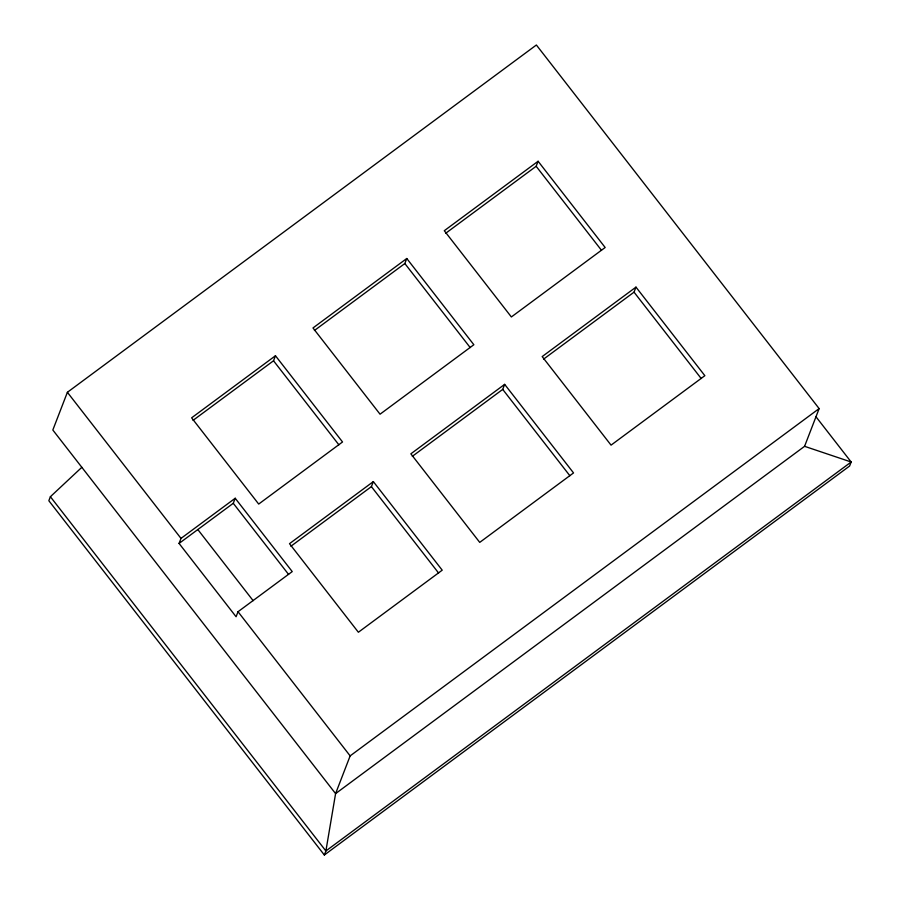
<?xml version="1.0" encoding="UTF-8"?>
<svg xmlns="http://www.w3.org/2000/svg" width="900" height="900" viewBox="0 0 900 900"><rect width="100%" height="100%" fill="white"/><g stroke="black" fill="none" stroke-linecap="round" stroke-linejoin="round"><path stroke-width="1.35" d="M819.135 408.589L350.145 755.887L335.588 793.62L804.577 446.321L819.135 408.589L536.377 45L67.388 392.299L52.83 430.02L335.588 793.62L325.89 850.972L324.338 855L48.836 500.726L50.389 496.71L81.832 467.314M179.066 543.431L181.001 538.403L235.204 498.262L292.23 571.59L238.028 611.719L236.081 616.748L179.066 543.431L233.269 503.291L235.204 498.262M193.039 420.368L273.521 360.776L275.468 355.748L342.529 441.979L258.694 504.067L191.632 417.825L275.468 355.748M314.426 330.48L404.843 263.531L406.777 258.502L473.85 344.734L380.048 414.202L312.986 327.96L406.777 258.502M290.914 546.233L371.396 486.63L373.343 481.601L442.215 570.173L358.38 632.25L289.507 543.679L373.343 481.601M445.748 233.235L536.153 166.286L538.099 161.257L605.16 247.5L511.369 316.957L444.296 230.715L538.099 161.257M412.312 456.345L502.718 389.396L504.664 384.356L573.536 472.928L479.734 542.385L410.861 453.825L504.664 384.356M543.623 359.1L634.039 292.151L635.974 287.123L704.857 375.683L611.055 445.14L542.183 356.58L635.974 287.123M324.338 855L849.611 466.031L851.164 462.004L815.861 416.61M804.577 446.321L851.164 462.004L325.89 850.972L50.389 496.71M536.153 166.286L601.504 250.312M634.039 292.151L701.19 378.506M404.843 263.531L470.183 347.558M502.718 389.396L569.869 475.74M273.521 360.776L338.861 444.803M371.396 486.63L438.559 572.985M233.269 503.291L288.585 574.425M197.82 529.538L253.148 600.671M67.388 392.299L181.001 538.403M238.028 611.719L350.145 755.887"/></g></svg>
